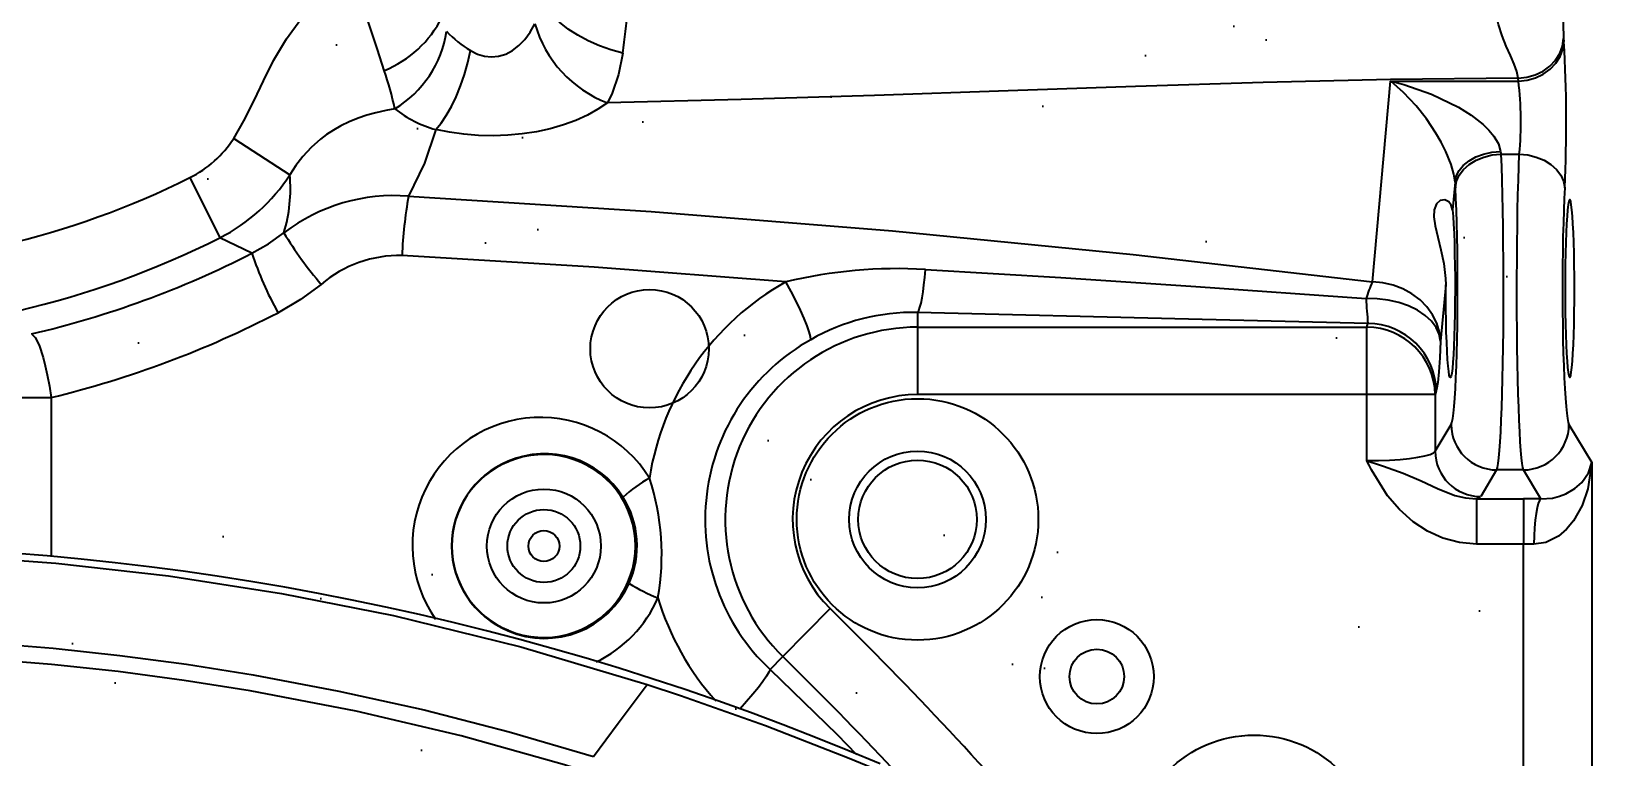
# Model space of a CAD drawing. Header units: millimetres. Extents: x -383313 to -161684, y -117025 to 99224.
# Drawn here: x -344451.6 to -344107.7, y -5466.2 to -5307 of the extents above; entities that cross this region are included whole.
import ezdxf
from ezdxf import colors
from ezdxf.entities.mleader import LeaderData, LeaderLine
from ezdxf.math import Vec2, Vec3

# ---------------------------------------------------------------- set-up
doc = ezdxf.new("R2010")
doc.units = ezdxf.units.MM
doc.header["$MEASUREMENT"] = 0
doc.linetypes.add('ESKD_shtrihpunktir', pattern=[18, 15, -1, 1, -1])
doc.layers.get('Defpoints').update_dxf_attribs({"color": 31})
doc.layers.add('001__КОНСТРУКТИВ__размеры внутр.', color=7, linetype='Continuous')
doc.layers.add('Робот', color=30, linetype='Continuous')
doc.styles.add('PSTUDIO', font='arial.ttf')
doc.dimstyles.new('PS_TICK', dxfattribs={"dimscale": 100, "dimtxt": 2.5, "dimasz": 1, "dimexe": 2, "dimexo": 2, "dimgap": 1, "dimtad": 1, "dimdec": 0, "dimzin": 0, "dimdsep": 46, "dimtxsty": 'PSTUDIO', "dimblk": 'ARCHTICK', "dimcen": 2, "dimdle": 1.5, "dimse1": 1, "dimse2": 1, "dimadec": 0, "dimazin": 0, "dimtfac": 1, "dimtdec": 0, "dimtix": 1, "dimtmove": 1, "dimatfit": 3, "dimldrblk": 'ARCHTICK', "dimfxl": 1, "dimtolj": 1, "dimtzin": 0, "dimarcsym": 0})

# ---------------------------------------------------------------- blocks, each defined once
blk = doc.blocks.new('ККМ-2.2.00.00.00 Пьедестал')
at = {"color": 140}
for centre in [(-317.34, -256.5), (-354.8, -315.3)]:
    blk.add_circle(centre, 13, dxfattribs=at)
blk = doc.blocks.new('Робот ABB IRB660_3.15 (сверху)')
at = {"layer": 'Робот', "color": 30}
for p, q in [((-391.45, -329.83), (-391.45, -157.28)), ((-376.47, -164.02), (-376.47, -311.91)), ((-211.15, -284.39), (-213.94, -287.24)), ((-213.94, -287.24), (-224.29, -297.78)), ((-153.65, -292.89), (-153.7, -293)), ((-53.41, -344.08), (-53.41, -309.24)), ((-376.47, -321.87), (-376.47, -311.91)), ((-376.47, -311.91), (-366.17, -311.91)), ((-366.17, -321.87), (-366.17, -311.91)), ((-380.27, -321.85), (-376.46, -328.21)), ((-366.17, -321.87), (-376.47, -321.87)), ((-370.57, -328.21), (-367.07, -322.35)), ((-386.45, -338.17), (-391.45, -329.83)), ((-376.46, -328.21), (-370.57, -328.21)), ((-153.7, -330), (-153.65, -330.11)), ((-357.08, -332.31), (-360.59, -338.17)), ((-357.08, -344.75), (-357.08, -332.31)), ((-342.1, -330.24), (-342.1, -344.75)), ((-357.32, -345.57), (-357.08, -344.75)), ((-357.08, -344.75), (-342.1, -344.75)), ((-342.1, -344.75), (-342.1, -359.52)), ((-342.1, -344.75), (-243.5, -344.75)), ((-243.5, -359.52), (-243.5, -344.75)), ((-44.75, -344.08), (-53.41, -344.08)), ((-359.4, -368.79), (-358.28, -356.46)), ((-342.1, -359.52), (-342.34, -360.34)), ((-243.5, -359.52), (-342.1, -359.52)), ((-243.5, -362.76), (-243.5, -359.52)), ((-343.3, -369.45), (-347.3, -413.54)), ((-97.43, -375.77), (-90.41, -379.15)), ((-83.8, -392.37), (-90.41, -379.15)), ((-361.45, -391.36), (-360.9, -385.27)), ((-93.44, -400.96), (-105.76, -392.95)), ((-371.5, -397.52), (-375.54, -397.52)), ((-347.3, -413.54), (-375.35, -413.54)), ((-375.35, -413.54), (-375.29, -414.2)), ((-385.28, -422.86), (-385.34, -422.2))]:
    blk.add_line(p, q, dxfattribs=at)
at = {"layer": 'Робот', "color": 30, "flags": 128}
for points in [[(-188.45, -256.22), (-166.05, -263.47), (-143.38, -269.81), (-120.31, -275.24), (-97.04, -279.73), (-82.58, -282.02), (-68.07, -283.95), (-53.47, -285.51), (-38.84, -286.7), (-19.44, -287.71), (0, -288.06)], [(-184.14, -281.12), (-191.47, -278.72), (-210.1, -272.14), (-228.5, -264.96), (-234.69, -262.38)], [(-211.15, -284.39), (-225.86, -270.1), (-230.13, -265.75)], [(-172.4, -265.27), (-177.77, -272.59), (-184.14, -281.12)], [(-0.81, -291.6), (-19.97, -291.24), (-39.14, -290.24), (-53.82, -289.05), (-68.47, -287.48), (-83.11, -285.54), (-97.69, -283.23), (-116.54, -279.68), (-135.26, -275.51), (-153.92, -270.69), (-172.4, -265.27)], [(-211.15, -284.39), (-210.89, -283.78), (-210.36, -282.91), (-209.58, -281.8), (-208.57, -280.48), (-207.35, -278.98), (-205.96, -277.35), (-204.56, -275.77)], [(-0.37, -310.29), (-14.99, -310.09), (-29.61, -309.53), (-54.43, -307.76), (-79.15, -304.96), (-103.91, -301.1), (-128.49, -296.22), (-156.46, -289.35), (-184.14, -281.12)], [(-391.45, -329.83), (-391.45, -329.8), (-390.6, -324.05), (-389.34, -320.41), (-387.41, -317), (-385.94, -315.22), (-384.16, -313.67), (-381.36, -312.26), (-378.75, -311.89)], [(-380.27, -321.85), (-379.99, -321.52), (-379.72, -320.86), (-379.46, -319.89), (-379.24, -318.65), (-379.05, -317.17), (-378.9, -315.51), (-378.8, -313.73), (-378.75, -311.89)], [(-366.17, -311.91), (-362.43, -312.24), (-358.79, -313.2), (-355.37, -314.74), (-352.23, -316.8), (-349.24, -319.48), (-346.66, -322.55), (-343.12, -328.25), (-342.61, -329.23), (-342.11, -330.21), (-342.1, -330.24)], [(-380.27, -321.85), (-382.82, -322.04), (-384.38, -322.42), (-385.75, -322.94), (-387.76, -324.11), (-389.29, -325.46), (-390.75, -327.58), (-391.45, -329.81), (-391.45, -329.83)], [(-342.1, -330.24), (-342.12, -330.23), (-343.96, -329.62), (-345.76, -329.02), (-350.05, -327.48), (-354.04, -325.81), (-357.61, -324.11), (-361.37, -322.61), (-363.72, -322.05), (-366.17, -321.87)], [(-376.46, -328.21), (-376.31, -328.73), (-376.17, -329.61), (-376.02, -330.85), (-375.89, -332.44), (-375.75, -334.35), (-375.63, -336.58), (-375.52, -339.1), (-375.41, -341.89), (-375.32, -344.92), (-375.24, -348.16), (-375.17, -351.59), (-375.11, -355.18), (-375.07, -358.88), (-375.04, -362.66), (-375.03, -366.5), (-375.03, -370.35), (-375.05, -374.18), (-375.08, -377.95), (-375.12, -381.64), (-375.18, -385.19), (-375.25, -388.59), (-375.34, -391.79), (-375.43, -394.78), (-375.54, -397.52)], [(-371.5, -397.52), (-371.61, -394.78), (-371.7, -391.79), (-371.79, -388.59), (-371.86, -385.19), (-371.91, -381.64), (-371.96, -377.95), (-371.99, -374.18), (-372.01, -370.35), (-372.01, -366.5), (-371.99, -362.66), (-371.97, -358.88), (-371.92, -355.18), (-371.87, -351.59), (-371.8, -348.16), (-371.72, -344.92), (-371.63, -341.89), (-371.52, -339.1), (-371.41, -336.58), (-371.28, -334.35), (-371.15, -332.44), (-371.01, -330.85), (-370.87, -329.61), (-370.72, -328.73), (-370.57, -328.21)], [(-342.1, -330.24), (-344.62, -330.27), (-347.07, -330.36), (-349.37, -330.51), (-351.47, -330.72), (-353.31, -330.97), (-354.82, -331.27), (-355.97, -331.6), (-356.73, -331.95), (-357.08, -332.31)], [(-385.52, -390.15), (-385.4, -387.79), (-385.3, -385.19), (-385.21, -382.38), (-385.13, -379.4), (-385.08, -376.28), (-385.04, -373.06), (-385.02, -369.78), (-385.02, -366.48), (-385.04, -363.2), (-385.07, -359.97), (-385.13, -356.85), (-385.2, -353.86), (-385.29, -351.04), (-385.4, -348.43), (-385.52, -346.06), (-385.65, -343.95), (-385.8, -342.13), (-385.95, -340.63), (-386.11, -339.46), (-386.28, -338.64), (-386.45, -338.17)], [(-360.59, -338.17), (-360.76, -338.64), (-360.93, -339.46), (-361.09, -340.63), (-361.24, -342.13), (-361.39, -343.95), (-361.52, -346.06), (-361.64, -348.43), (-361.74, -351.04), (-361.83, -353.86), (-361.91, -356.85), (-361.96, -359.97), (-362, -363.2), (-362.02, -366.48), (-362.02, -369.78), (-362, -373.06), (-361.96, -376.28), (-361.91, -379.4), (-361.83, -382.38), (-361.74, -385.19), (-361.63, -387.79), (-361.51, -390.15)], [(-358.28, -356.46), (-358.1, -352.82), (-357.89, -349.72), (-357.65, -347.42), (-357.4, -345.85), (-357.32, -345.57)], [(-49.03, -358.05), (-49.86, -357.29), (-50.74, -355.59), (-51.61, -352.9), (-52.07, -351.08), (-52.51, -349.07), (-52.98, -346.62), (-53.41, -344.08)], [(-387.64, -368), (-387.63, -370.66), (-387.6, -373.26), (-387.55, -375.77), (-387.49, -378.13), (-387.41, -380.31), (-387.31, -382.25), (-387.2, -383.93), (-387.08, -385.31), (-386.96, -386.37), (-386.82, -387.09), (-386.68, -387.45), (-386.55, -387.45), (-386.41, -387.09), (-386.27, -386.37), (-386.14, -385.31), (-386.03, -383.93), (-385.92, -382.25), (-385.82, -380.31), (-385.74, -378.13), (-385.68, -375.77), (-385.63, -373.26), (-385.6, -370.66), (-385.59, -368), (-385.6, -365.34), (-385.63, -362.74), (-385.68, -360.23), (-385.74, -357.87), (-385.82, -355.69), (-385.92, -353.75), (-386.03, -352.07), (-386.14, -350.69), (-386.27, -349.63), (-386.41, -348.91), (-386.55, -348.55), (-386.68, -348.55), (-386.82, -348.91), (-386.96, -349.63), (-387.08, -350.69), (-387.2, -352.07), (-387.31, -353.75), (-387.41, -355.69), (-387.49, -357.87), (-387.55, -360.23), (-387.6, -362.74), (-387.63, -365.34), (-387.64, -368)], [(-360.9, -385.27), (-361.02, -383.86), (-361.13, -382.15), (-361.22, -380.18), (-361.3, -377.97), (-361.36, -375.58), (-361.41, -373.04), (-361.44, -370.4), (-361.44, -367.72), (-361.43, -365.05), (-361.4, -362.43), (-361.35, -359.92), (-361.29, -357.56), (-361.2, -355.4), (-361.1, -353.47), (-360.99, -351.82), (-360.87, -350.48), (-360.74, -349.47), (-360.6, -348.81), (-360.46, -348.52), (-360.32, -348.59), (-360.19, -349.03), (-360.05, -349.83), (-359.92, -350.98), (-359.81, -352.44), (-359.7, -354.2), (-359.61, -356.23), (-359.53, -358.47), (-359.47, -360.9), (-359.43, -363.46), (-359.41, -366.11), (-359.4, -368.79)], [(-358.28, -356.46), (-358.04, -358.46), (-357.45, -360.41), (-356.53, -362.27), (-355.29, -363.99), (-353.76, -365.53), (-351.98, -366.85), (-350, -367.93), (-347.86, -368.73), (-345.61, -369.24), (-343.3, -369.45)], [(-358.28, -356.46), (-357.99, -357.97), (-357.31, -359.44), (-356.26, -360.83), (-354.88, -362.11), (-353.19, -363.24), (-351.24, -364.19), (-349.09, -364.94), (-346.78, -365.47), (-344.38, -365.76), (-341.96, -365.81)], [(-220.06, -356.79), (-220, -357.49), (-219.74, -358.51), (-219.28, -359.84), (-218.63, -361.43), (-217.82, -363.25), (-216.86, -365.23), (-215.78, -367.33), (-214.62, -369.49)], [(-342.34, -360.34), (-302.92, -361.31), (-243.5, -362.76)], [(-243.5, -362.76), (-243.76, -363.22), (-244.01, -363.91), (-244.26, -364.83), (-244.49, -365.97), (-244.71, -367.29), (-244.91, -368.79), (-245.08, -370.43), (-245.23, -372.2)], [(-112.63, -368.93), (-108.08, -365.59), (-103.16, -362.71)], [(-245.23, -372.2), (-274.91, -370.4), (-304.54, -368.46), (-341.96, -365.81)], [(-360.9, -385.27), (-360.9, -385.27), (-360.62, -386.33), (-360.08, -387.06), (-359.18, -387.48), (-358.19, -387.34), (-357.36, -386.62), (-356.84, -385.27), (-356.78, -383.72), (-357.08, -381.75), (-357.65, -379.32), (-358.35, -376.52), (-358.97, -373.53), (-359.36, -370.24), (-359.4, -368.79)], [(-131.79, -388.26), (-185.01, -384.91), (-238.03, -380.66), (-290.81, -375.5), (-343.3, -369.45)], [(-214.62, -369.49), (-172.56, -372.67), (-130.39, -375.27)], [(-97.43, -375.77), (-101.04, -377.81), (-104.46, -380.24)], [(-137.77, -402.93), (-135.31, -395.56), (-131.79, -388.26)], [(-375.54, -397.52), (-377.44, -397.33), (-379.28, -396.88), (-380.98, -396.19), (-382.48, -395.27), (-383.72, -394.16), (-384.66, -392.91), (-385.27, -391.56), (-385.52, -390.15)], [(-361.51, -390.15), (-361.76, -391.56), (-362.37, -392.91), (-363.32, -394.16), (-364.56, -395.27), (-366.06, -396.19), (-367.76, -396.88), (-369.59, -397.33), (-371.5, -397.52)], [(-361.45, -391.36), (-361.71, -392.65), (-362.32, -393.89), (-363.26, -395.04), (-364.51, -396.05), (-366, -396.89), (-367.7, -397.53), (-369.53, -397.95), (-371.44, -398.12)], [(-361.45, -391.36), (-361.19, -393.12), (-360.59, -395.22), (-359.45, -398.06), (-358.41, -400.13), (-357.26, -402.12), (-355.16, -405.26), (-352.92, -408.09), (-350.16, -411.05), (-347.32, -413.53), (-347.3, -413.54)], [(-128.82, -407.47), (-126.82, -407.1), (-124.65, -406.6), (-122.67, -406.05), (-120.73, -405.4), (-118.76, -404.6), (-116.96, -403.72), (-115.31, -402.79), (-113.83, -401.8), (-112.49, -400.8), (-110.43, -398.97), (-108.64, -397.02), (-107.09, -395), (-105.76, -392.95)], [(-347.3, -413.54), (-347.33, -413.54), (-350.22, -412.79), (-356.28, -410.69), (-362.19, -407.81), (-364.98, -406.05), (-367.59, -404), (-368.87, -402.76), (-369.99, -401.42), (-370.97, -399.76), (-371.44, -398.12)], [(-175.44, -408.8), (-173.36, -407.37), (-171.04, -406.08), (-168.5, -404.93), (-165.78, -403.93), (-162.9, -403.09), (-159.88, -402.43), (-156.77, -401.94), (-153.58, -401.64), (-150.36, -401.53), (-147.14, -401.6), (-143.95, -401.86), (-140.81, -402.3), (-137.77, -402.93)], [(-93.44, -400.96), (-95.67, -404.79), (-97.9, -409.25), (-99.95, -413.61), (-102.2, -418.04), (-105.04, -422.82), (-108.14, -427.15), (-111.11, -430.55), (-114.29, -433.57), (-119.35, -437.28)], [(-137.77, -402.93), (-138.94, -404.31), (-140.09, -406), (-141.2, -407.94), (-142.24, -410.12), (-143.2, -412.48), (-144.06, -414.99), (-144.8, -417.59), (-145.41, -420.25)], [(-375.29, -414.2), (-347.31, -413.87), (-319.34, -413.22), (-291.36, -412.36), (-263.38, -411.4), (-234.07, -410.38), (-204.76, -409.47), (-175.44, -408.8)], [(-178.8, -419.67), (-177.86, -414.97), (-176.52, -410.9), (-175.44, -408.8), (-175.44, -408.8)], [(-375.35, -413.54), (-377.27, -413.75), (-379.12, -414.27), (-380.82, -415.08), (-382.32, -416.16), (-383.57, -417.46), (-384.51, -418.94), (-385.1, -420.54), (-385.34, -422.2)], [(-375.29, -414.2), (-377.21, -414.41), (-379.06, -414.93), (-380.76, -415.74), (-382.26, -416.82), (-383.51, -418.12), (-384.45, -419.6), (-385.04, -421.2), (-385.28, -422.86)], [(-375.29, -414.2), (-375.02, -415.62), (-374.41, -417.28), (-373.59, -419.16), (-372.67, -421.23), (-371.77, -423.5), (-370.99, -425.95), (-370.84, -426.57), (-370.7, -427.2), (-370.57, -427.85), (-370.47, -428.5), (-370.39, -429.17), (-370.33, -429.84), (-370.29, -430.53), (-370.28, -431.23), (-370.28, -431.27), (-370.28, -431.35), (-370.28, -431.66)], [(-126.49, -415.89), (-125.02, -420.5), (-123.26, -425.71), (-121.36, -431.3), (-119.36, -437.28), (-119.36, -437.28)], [(-145.41, -420.25), (-146.9, -419.47), (-148.45, -419), (-150.02, -418.85), (-151.58, -419.01), (-153.13, -419.48), (-154.61, -420.27), (-156.02, -421.34), (-157.33, -422.69), (-158.51, -424.29), (-159.54, -426.12)], [(-178.8, -419.67), (-176.22, -420.37), (-173.68, -421.27), (-171.24, -422.35), (-168.94, -423.59), (-166.82, -424.97), (-164.93, -426.47), (-163.28, -428.06), (-161.92, -429.71), (-160.88, -431.39)]]:
    blk.add_lwpolyline(points, dxfattribs=at)
at = {"layer": 'Робот'}
for radius in [3150, 1054]:
    blk.add_circle((0, 0), radius, dxfattribs=at)
at = {"layer": 'Робот', "color": 30, "linetype": 'ESKD_shtrihpunktir', "ltscale": 15}
blk.add_circle((0, 0), 710, dxfattribs=at)
at = {"layer": 'Робот', "color": 30}
for centre, radius in [((-317.34, -243.51), 26.5), ((-282.84, -282.84), 12.5), ((-282.84, -282.84), 6), ((-243.5, -317.34), 26.5), ((-161.5, -311.5), 12.5), ((-243.5, -317.34), 15), ((-161.5, -311.5), 8), ((-161.5, -311.5), 3.4)]:
    blk.add_circle(centre, radius, dxfattribs=at)
for centre, radius, start, end in [((387.09, 324.81), 872.59, 215.65977, 225.52018), ((387.09, 324.81), 857.81, 223.19828, 225.52018), ((0, 290.09), 601.7, 246.98326, 293.01674), ((-243.63, -317.37), 59.66, 16.823, 41.9355), ((-242.08, -317.33), 45.19, 299.1728, 46.7964), ((-243.5, -317.34), 42.19, 270, 45.5202), ((-160.85, -311.3), 28.01, 115.6788, 156.4277), ((-161.5, -311.5), 20.2, 67.1452, 292.8548), ((-161.5, -311.5), 20.08, 67.1452, 292.8548), ((-161.66, -311.52), 20.28, 66.7334, 156.1217), ((-160.77, -311.6), 28.13, 211.7979, 35.0296), ((-161.3, -311.5), 20, 292.3272, 67.6728), ((-161.41, -311.5), 20.16, 292.6267, 67.3733), ((-243.5, -317.34), 27.41, 270, 45.5202), ((-133.51, -309.59), 53.85, 169.8484, 198.2051), ((-200.57, -335.63), 38.2, 57.7852, 68.427), ((-161.92, -311.52), 20.04, 155.8233, 212.2843), ((-376.47, -209.89), 102.02, 268.72, 270), ((-376.48, -39.6), 282.27, 269.2305, 270), ((-365.71, -323.82), 2, 103.3735, 132.7298), ((-367.11, -332.38), 10.03, 0.3848, 89.7551), ((-199.24, -300.15), 30.03, 299.0097, 312.7103), ((-161.66, -311.48), 20.28, 211.9802, 293.2636), ((-243.88, -317.2), 59.92, 299.2324, 351.1497), ((-376.42, -338.23), 10.03, 90.2449, 179.6152), ((-370.62, -338.23), 10.03, 0.3848, 89.7551), ((-342.28, -345.3), 15.04, 181.0277, 269.7708), ((-342.04, -344.48), 15.04, 181.0277, 269.7708), ((-0.56, -561.01), 223.27, 103.6916, 117.3565), ((-242.57, -317.4), 45.37, 268.8225, 299.7479), ((-406.93, -367.64), 65, 1.6168, 6.4496), ((-1.04, -564.08), 211.55, 103.1123, 117.1077), ((0, -560), 202.19, 63.4389, 116.5611), ((-168.5, -399.15), 74.82, 18.2129, 29.1491), ((-363.67, -359.86), 22.51, 334.7768, 344.6774), ((-238.98, -268.5), 103.88, 266.5507, 283.5614), ((-129.85, -348.73), 26.55, 268.847, 310.4442), ((-174.11, -421.94), 81.18, 30.9071, 40.7667), ((0, -560), 187.41, 63.4389, 116.5611), ((-226.31, -371.46), 96, 349.9203, 357.725), ((-128.58, -348.63), 39.77, 265.3623, 307.3378), ((-72.02, -389.97), 33.87, 163.3134, 185.0501), ((-72.36, -414.66), 39.83, 116.9415, 146.9717), ((-88.27, -404.46), 297.59, 177.2433, 183.4174), ((-498.6, -397.94), 137.3, 2.7473, 3.2518), ((-72.83, -414.38), 24.6, 116.4962, 146.9331), ((-301.31, -404.68), 74.58, 174.4921, 186.8294), ((-405.07, -401.34), 33.79, 5.4682, 6.4974), ((-143.95, -426.19), 24.07, 51.0572, 75.1188), ((-184.73, -433.28), 26.19, 15.8795, 69.2336), ((-116.23, -428.14), 24.21, 121.3545, 171.2614), ((-34.41, -385.9), 96.84, 192.8651, 198.0368), ((-117.49, -438.32), 24.17, 111.885, 153.5558), ((-478.59, -427.43), 93.43, 357.4053, 2.8016), ((-13.28, -444.39), 167.36, 171.5069, 178.1183), ((-158.39, -441.83), 25.18, 43.5885, 58.9714)]:
    blk.add_arc(centre, radius, start, end, dxfattribs=at)
blk = doc.blocks.new('A$C0e877309')
h = blk.add_hatch()
h.set_pattern_fill('AR-SAND', color=256, scale=2)
h.set_pattern_definition([(37.5, (-2480.5, -1360.185), (-3.2, 97.8826), [0, -77.216, 0, -86.36, 0, -82.55]), (7.5, (-2480.5, -1360.19), (89.9047, 143.365), [0, -41.656, 0, -69.596, 0, -26.67]), (327.5, (-2542.98, -1360.185), (158.1985, 0.2874), [0, -25.4, 0, -91.44, 0, -119.38]), (317.5, (-2542.98, -1360.19), (152.7113, 44.586), [0, -12.7, 0, -59.944, 0, -68.58])])
h.paths.add_polyline_path([(-975.05, 987.36), (-975.05, -1012.64), (1024.95, -1012.64), (1024.95, 987.36)])
blk = doc.blocks.new('_ArchTick')
at = {"color": 0, "linetype": 'ByBlock', "const_width": 0.15}
blk.add_lwpolyline([(-0.5, -0.5), (0.5, 0.5)], dxfattribs=at)
blk = doc.blocks.new('*D255')
at = {"layer": '001__КОНСТРУКТИВ__размеры внутр.', "color": 0, "lineweight": -2, "ltscale": 100, "transparency": 16777216}
for p, q in [((-343601.91, -4759.06), (-343601.91, -6859.06)), ((-344418.32, -4809.06), (-343401.91, -4809.06)), ((-344418.32, -6809.06), (-343401.91, -6809.06))]:
    blk.add_line(p, q, dxfattribs=at)
at = {"layer": 'Defpoints', "color": 0, "ltscale": 100, "transparency": 16777216}
for p in [(-344418.32, -4809.06), (-344418.32, -6809.06), (-343601.91, -6809.06)]:
    blk.add_point(p, dxfattribs=at)
at = {"layer": '001__КОНСТРУКТИВ__размеры внутр.', "color": 0, "lineweight": -2, "ltscale": 100, "transparency": 16777216, "xscale": 100, "yscale": 100, "zscale": 100}
for p, rotation in [((-343601.91, -4809.06), 90), ((-343601.91, -6809.06), 270)]:
    blk.add_blockref('_ArchTick', p, dxfattribs=dict(at, rotation=rotation))
at = {"layer": '001__КОНСТРУКТИВ__размеры внутр.', "color": 0, "ltscale": 100, "transparency": 16777216, "insert": (-343672.97, -5809.06), "char_height": 100, "attachment_point": 5, "rotation": 90, "style": 'PSTUDIO'}
blk.add_mtext('\\A1;2000', dxfattribs=at)

msp = doc.modelspace()

# ---------------------------------------------------------------- block references
at = {"ltscale": 100}
msp.add_blockref('A$C0e877309', (-344437.63713, -5797.42318), dxfattribs=at)
at = {"rotation": 270}
msp.add_blockref('ККМ-2.2.00.00.00 Пьедестал', (-344000.63847, -5731.42143), dxfattribs=at)
at = {"layer": 'Робот', "rotation": 180}
msp.add_blockref('Робот ABB IRB660_3.15 (сверху)', (-344500.63713, -5731.42318), dxfattribs=at)

# ---------------------------------------------------------------- dimensions: what is measured, and where the dimension line sits
at = {"layer": '001__КОНСТРУКТИВ__размеры внутр.', "ltscale": 100}
dim = msp.add_linear_dim(base=(-343601.91388, -6809.06162), p1=(-344418.32077, -4809.06162), p2=(-344418.32077, -6809.06162), angle=90, dimstyle='PS_TICK', override={"dimtxt": 1, "dimexo": 0, "dimgap": 0.2, "dimdle": 0.5, "dimse1": 0, "dimse2": 0}, dxfattribs=at)
dim.commit()
dim.dimension.update_dxf_attribs({"geometry": '*D255', "text_midpoint": (-343672.97118, -5809.06162)})

# ---------------------------------------------------------------- leaders
at = {"ltscale": 100}
ml = msp.add_multileader_mtext('Standard', dxfattribs=at)
ml.set_content('Y-9\\PSQ-9-SQ-9.1', color=256)
ml.set_leader_properties()
ml.build(insert=Vec2(0, 0))
ml.multileader.update_dxf_attribs({"text_right_attachment_type": 6, "dogleg_length": 0.36, "arrow_head_size": 0.18})
ctx = ml.context
ctx.base_point, ctx.char_height, ctx.arrow_head_size, ctx.landing_gap_size, ctx.plane_origin = Vec3(-343321.83171, -5119.43976), 80, 0.18, 0.09, Vec3(-346166.53293, -7106.63957)
ctx.right_attachment = 6
notes = []
notes.append((ctx, [(0, (1, 1, 0), (-343364.87128, -5119.43976), (1, 0), 43.03956, [(0, [(-344309.88566, -6743.36848)], 0, [])])]))
ctx.mtext.insert, ctx.mtext.flow_direction = Vec3(-343321.74171, -5079.43976), 5
for ctx, leaders in notes:
    for number, flags, end, landing, length, lines in leaders:
        leader = LeaderData()
        leader.index, (leader.has_last_leader_line, leader.has_dogleg_vector, leader.attachment_direction) = number, flags
        leader.last_leader_point, leader.dogleg_vector, leader.dogleg_length = Vec3(end), Vec3(landing), length
        for number, points, colour, breaks in lines:
            line = LeaderLine()
            line.index, line.vertices, line.color, line.breaks = number, Vec3.list(points), colors.encode_raw_color(colour), breaks
            leader.lines.append(line)
        ctx.leaders.append(leader)

doc.saveas('drawing.dxf')
